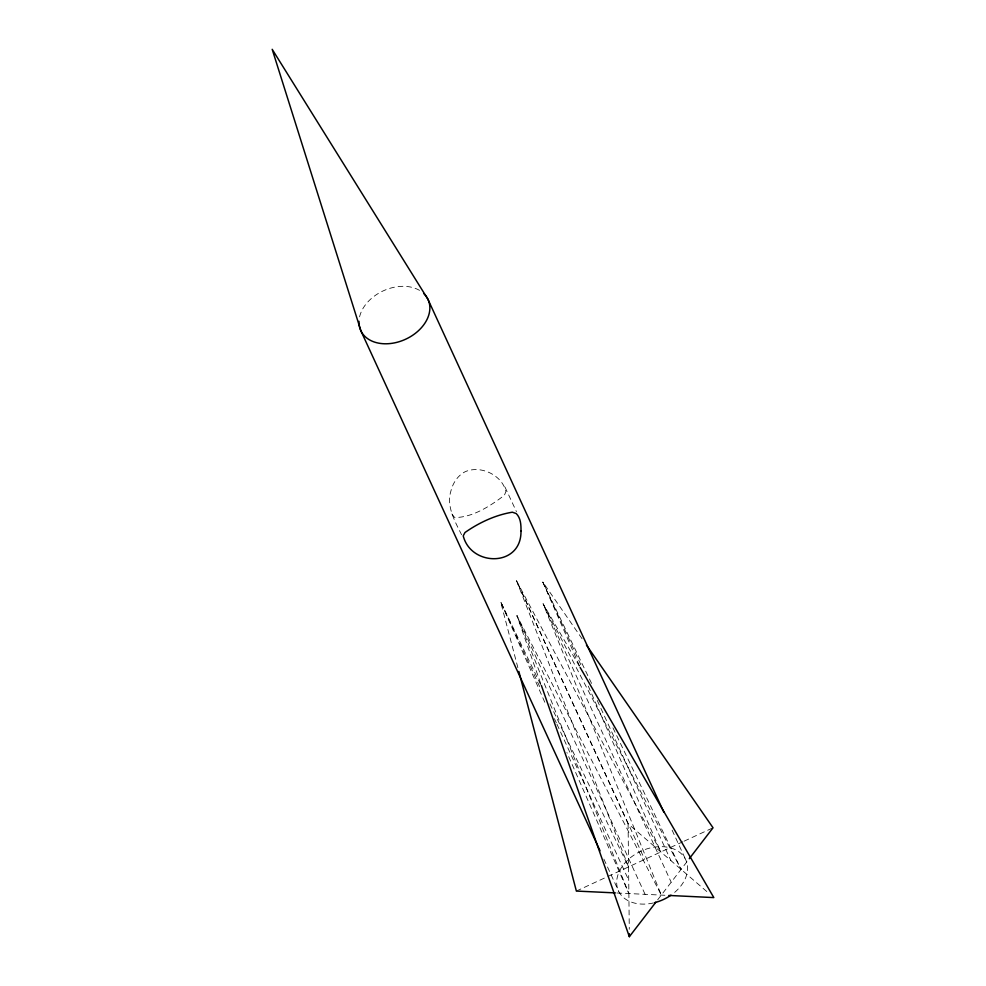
<?xml version="1.0" encoding="UTF-8"?>
<svg xmlns="http://www.w3.org/2000/svg" width="986" height="986" viewBox="0 0 986 986"><rect width="100%" height="100%" fill="white"/><g stroke="black" fill="none" stroke-linecap="round" stroke-linejoin="round"><path stroke-width="0.74" stroke-dasharray="4.93 3.7" d="M657.662 899.848L688.376 859.878M576.366 891.061L606.587 877.072M607.955 876.431L682.817 841.773M684.185 841.144L713.038 827.784M616.866 892.983L667.325 895.387M588.297 686.096L660.83 851.953L516.565 580.828L628.082 823.741L707.048 891.751M451.896 513.989L454.645 517.539C472.627 517.527 490.362 506.015 504.364 495.28L505.941 491.57C502.096 475.055 480.737 464.887 465.133 471.727C457.689 475.609 452.87 483.041 450.898 491.028C446.177 506.496 454.965 521.384 461.571 534.745M582.097 638.78L542.818 582.073L579.694 666.413M579.374 666.166L543.052 603.654L661.323 895.091L516.96 615.732L540.858 683.988M540.574 684.518L500.58 601.633L518.069 668.422M549.905 703.868L628.563 866.891L516.565 580.828L644.696 859.422M591.575 683.397L542.818 582.073L581.9 667.041M612.947 727.816L681.067 869.381L543.052 603.654L671.195 882.236M505.017 487.121L516.442 511.648M672.107 830.15L685.603 859.484M597.269 700.479L670.948 860.667M645.09 894.327L516.96 615.732L628.871 893.55L566.888 752.528M539.662 686.601L500.58 601.633L545.825 704.583M554.403 718.634L556.326 722.812M556.954 724.205L628.723 880.227M603.888 859.126L618.666 891.258M628.082 823.741L629.278 929.256M653.459 902.942A37.049 26.647 -24.7 0 1 618.123 874.299A37.049 26.647 -24.7 0 1 672.477 848.502A37.049 26.647 -24.7 0 1 673.167 893.587M359.582 316.839A37.049 26.647 -24.7 0 1 384.478 290.303A37.049 26.647 -24.7 0 1 420.221 290.796"/><path stroke-width="1.48" d="M541.363 685.443L629.351 936.7L655.838 902.227M689.288 858.683L713.038 827.784L586.46 645.078M615.363 892.909L576.366 891.061L518.846 671.392M668.816 895.448L713.827 897.593L580.15 667.497M663.751 811.983L427.875 299.165L272.185 49.3L360.95 330.939L600.03 850.745M629.327 933.73L629.351 936.7M670.998 895.177A37.049 26.647 -24.7 0 1 654.778 902.621M423.709 293.508A37.049 26.647 -24.7 0 1 404.346 339.8A37.049 26.647 -24.7 0 1 358.978 321.3M520.99 530.973C521.631 567.283 470.951 566.925 463.223 535.842L464.985 532.514C478.851 522.74 495.44 514.963 512.35 512.202L516.245 513.558C520.793 518.081 521.089 524.922 520.99 530.973"/></g></svg>
